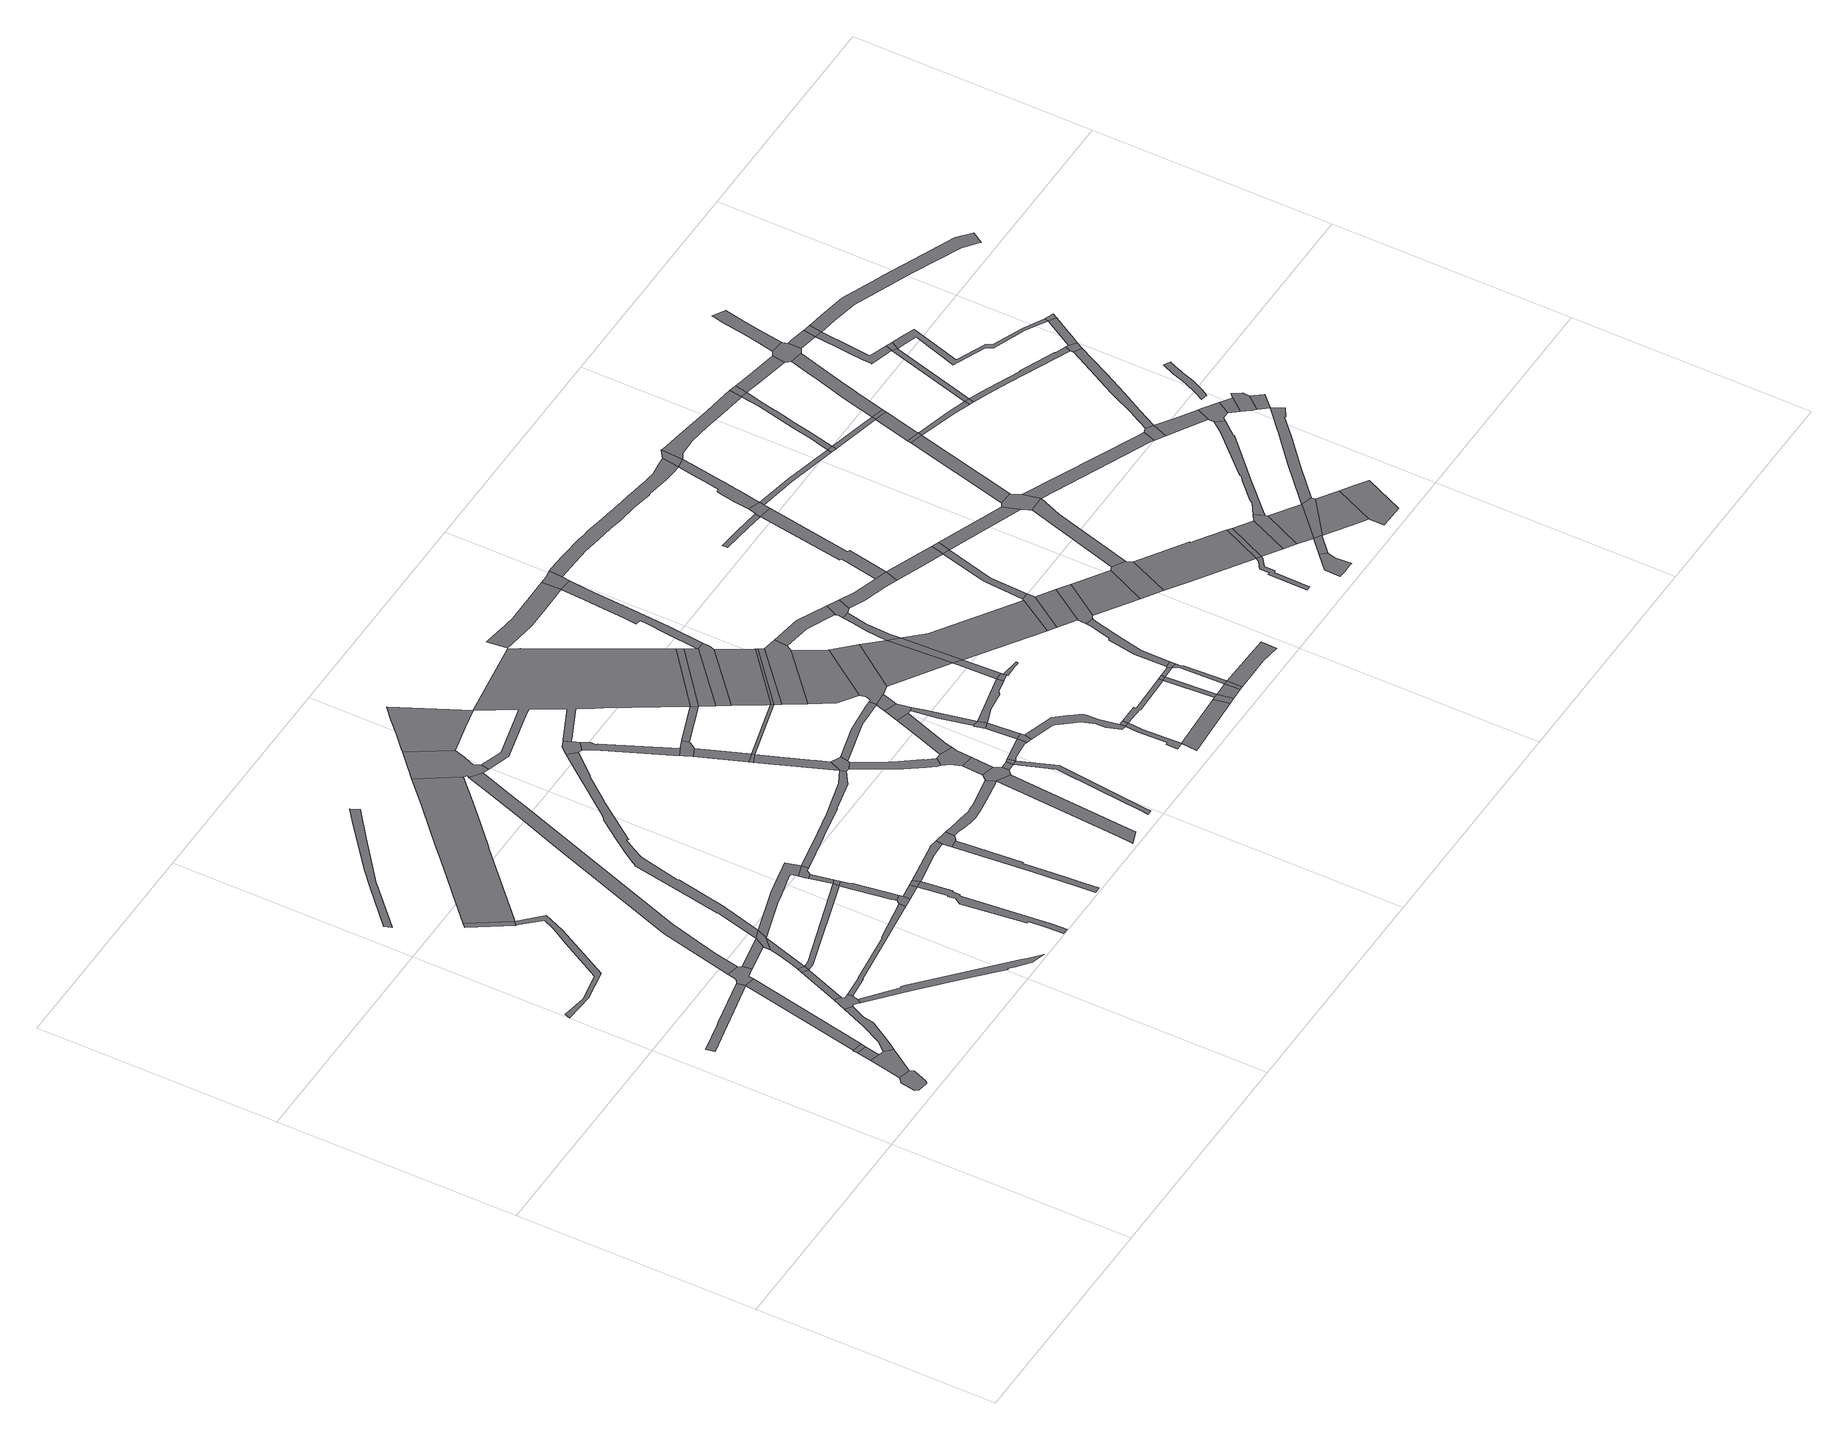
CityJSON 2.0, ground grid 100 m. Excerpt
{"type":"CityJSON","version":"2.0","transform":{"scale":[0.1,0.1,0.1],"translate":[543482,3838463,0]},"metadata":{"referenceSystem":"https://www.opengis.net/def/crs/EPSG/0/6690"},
"CityObjects":{
"road1":{"type":"Road","geometry":[{"type":"MultiSurface","lod":"1","boundaries":[[[0,1,2,3,4,5,6,7,8]]]}]},
"road2":{"type":"Road","geometry":[{"type":"MultiSurface","lod":"1","boundaries":[[[9,10,11,0,8,12,13,14,15,16]]]}]},
"road3":{"type":"Road","attributes":{"RoadStructureAttribute.sectionType":"1"},"geometry":[{"type":"MultiSurface","lod":"1","boundaries":[[[17,18,9,16,19]]]}]},
"road4":{"type":"Road","geometry":[{"type":"MultiSurface","lod":"1","boundaries":[[[20,21,17,19,22]]]}]},
"road5":{"type":"Road","attributes":{"RoadStructureAttribute.sectionType":"1"},"geometry":[{"type":"MultiSurface","lod":"1","boundaries":[[[23,24,25,26,27,28]]]}]},
"road6":{"type":"Road","attributes":{"RoadStructureAttribute.sectionType":"1"},"geometry":[{"type":"MultiSurface","lod":"1","boundaries":[[[29,30,31,32,14,13,33,34,35,36,37,38,39]]]}]},
"road7":{"type":"Road","attributes":{"RoadStructureAttribute.sectionType":"1"},"geometry":[{"type":"MultiSurface","lod":"1","boundaries":[[[28,40,20,22,41]]]}]},
"road8":{"type":"Road","attributes":{"RoadStructureAttribute.sectionType":"1"},"geometry":[{"type":"MultiSurface","lod":"1","boundaries":[[[42,43,44,45,46,47,48,49,50,51,52,53,54,55]]]}]},
"road9":{"type":"Road","geometry":[{"type":"MultiSurface","lod":"1","boundaries":[[[56,57,29,39,58,59,60,61,62,63,64,65,66]]]}]},
"road10":{"type":"Road","geometry":[{"type":"MultiSurface","lod":"1","boundaries":[[[67,68,69,70,23,28,41,71,72,73,74,75,76]]]}]},
"road11":{"type":"Road","attributes":{"RoadStructureAttribute.sectionType":"1"},"geometry":[{"type":"MultiSurface","lod":"1","boundaries":[[[77,56,66,78,79]]]}]},
"road12":{"type":"Road","geometry":[{"type":"MultiSurface","lod":"1","boundaries":[[[80,81,47,46]]]}]},
"road13":{"type":"Road","geometry":[{"type":"MultiSurface","lod":"1","boundaries":[[[82,77,79,83]]]}]},
"road14":{"type":"Road","attributes":{"RoadStructureAttribute.sectionType":"1"},"geometry":[{"type":"MultiSurface","lod":"1","boundaries":[[[84,74,73,85]]]}]},
"road15":{"type":"Road","attributes":{"RoadStructureAttribute.sectionType":"1"},"geometry":[{"type":"MultiSurface","lod":"1","boundaries":[[[86,87,88,89,90,82,83]]]}]},
"road16":{"type":"Road","attributes":{"RoadStructureAttribute.sectionType":"1"},"geometry":[{"type":"MultiSurface","lod":"1","boundaries":[[[91,92,93,94,95,96,60,59,97,98,99,100,101,102,103,104]]]}]},
"road17":{"type":"Road","geometry":[{"type":"MultiSurface","lod":"1","boundaries":[[[105,84,85,106,107,88,87]]]}]},
"road18":{"type":"Road","attributes":{"RoadStructureAttribute.sectionType":"1"},"geometry":[{"type":"MultiSurface","lod":"1","boundaries":[[[108,109,110,111,112,64,63,113,114,115]]]}]},
"road19":{"type":"Road","attributes":{"RoadStructureAttribute.sectionType":"1"},"geometry":[{"type":"MultiSurface","lod":"1","boundaries":[[[116,117,118,119,120,121,122,123,124,125]]]}]},
"road20":{"type":"Road","attributes":{"RoadStructureAttribute.sectionType":"1"},"geometry":[{"type":"MultiSurface","lod":"1","boundaries":[[[126,127,83,79,128,129]]]}]},
"road21":{"type":"Road","attributes":{"RoadStructureAttribute.sectionType":"1"},"geometry":[{"type":"MultiSurface","lod":"1","boundaries":[[[130,131,132,133,134,135,67,76,136,137,138,139,140,141,142,143]]]}]},
"road22":{"type":"Road","attributes":{"RoadStructureAttribute.sectionType":"1"},"geometry":[{"type":"MultiSurface","lod":"1","boundaries":[[[144,145,146,147,148,149,150,151,80,46,152,153,154,155,156,157]]]}]},
"road23":{"type":"Road","attributes":{"RoadStructureAttribute.sectionType":"1"},"geometry":[{"type":"MultiSurface","lod":"1","boundaries":[[[158,159,160,161,162,105,87,163,164,165,166,167,168,169]]]}]},
"road24":{"type":"Road","geometry":[{"type":"MultiSurface","lod":"1","boundaries":[[[170,171,108,115,172,173]]]}]},
"road25":{"type":"Road","attributes":{"RoadStructureAttribute.sectionType":"1"},"geometry":[{"type":"MultiSurface","lod":"1","boundaries":[[[174,175,176,129,177,178,171,170]]]}]},
"road26":{"type":"Road","attributes":{"RoadStructureAttribute.sectionType":"1"},"geometry":[{"type":"MultiSurface","lod":"1","boundaries":[[[179,180,181,182,183,184,185,186,187,188,189,190,191,192,193,194,195,196,197]]]}]},
"road27":{"type":"Road","geometry":[{"type":"MultiSurface","lod":"1","boundaries":[[[198,126,129,176]]]}]},
"road28":{"type":"Road","attributes":{"RoadStructureAttribute.sectionType":"1"},"geometry":[{"type":"MultiSurface","lod":"1","boundaries":[[[199,200,126,198]]]}]},
"road29":{"type":"Road","attributes":{"RoadStructureAttribute.sectionType":"1"},"geometry":[{"type":"MultiSurface","lod":"1","boundaries":[[[201,173,172,188]]]}]},
"road30":{"type":"Road","geometry":[{"type":"MultiSurface","lod":"1","boundaries":[[[169,168,202,200,199,203,204]]]}]},
"road31":{"type":"Road","attributes":{"RoadStructureAttribute.sectionType":"1"},"geometry":[{"type":"MultiSurface","lod":"1","boundaries":[[[205,206,207,208,209,210,211,212,213,214,215,216,217,218,219,220,221,222,84,105,223,224,225,226,227,228,229,230,231,232,233,234,235,236,237,238,239,240,241,242,243]]]}]},
"road32":{"type":"Road","geometry":[{"type":"MultiSurface","lod":"1","boundaries":[[[244,201,188,187]]]}]},
"road33":{"type":"Road","attributes":{"RoadStructureAttribute.sectionType":"1"},"geometry":[{"type":"MultiSurface","lod":"1","boundaries":[[[245,246,244,187,247,248,249,250]]]}]},
"road34":{"type":"Road","attributes":{"RoadStructureAttribute.sectionType":"1"},"geometry":[{"type":"MultiSurface","lod":"1","boundaries":[[[251,252,253,254,255,256,257,258,259,260]]]}]},
"road35":{"type":"Road","geometry":[{"type":"MultiSurface","lod":"1","boundaries":[[[261,262,263,264,144,157,265,266,130,143,267,268,269,270,271,272,273,274]]]}]},
"road36":{"type":"Road","geometry":[{"type":"MultiSurface","lod":"1","boundaries":[[[250,249,256,255,275,276,277,278]]]}]},
"road37":{"type":"Road","attributes":{"RoadStructureAttribute.sectionType":"1"},"geometry":[{"type":"MultiSurface","lod":"1","boundaries":[[[279,280,281,282,283,169,204,284,285,286,287,288,289]]]}]},
"road38":{"type":"Road","geometry":[{"type":"MultiSurface","lod":"1","boundaries":[[[290,291,292,293,261,274,294,295]]]}]},
"road39":{"type":"Road","geometry":[{"type":"MultiSurface","lod":"1","boundaries":[[[296,297,205,243,298,299,300,301,302]]]}]},
"road40":{"type":"Road","attributes":{"RoadStructureAttribute.sectionType":"1"},"geometry":[{"type":"MultiSurface","lod":"1","boundaries":[[[303,304,305,306,307,308,309,310,311,278,277,312,313,314,315,316,317,318,319,320,321,322,323,324,325]]]}]},
"road41":{"type":"Road","attributes":{"RoadStructureAttribute.sectionType":"1"},"geometry":[{"type":"MultiSurface","lod":"1","boundaries":[[[326,327,328,329,330,299,298,331,332,333,334,335,336,337]]]}]},
"road42":{"type":"Road","geometry":[{"type":"MultiSurface","lod":"1","boundaries":[[[338,337,336,339,340,341,342,343,344]]]}]},
"road43":{"type":"Road","attributes":{"RoadStructureAttribute.sectionType":"1"},"geometry":[{"type":"MultiSurface","lod":"1","boundaries":[[[341,340,345,346]]]}]},
"road44":{"type":"Road","geometry":[{"type":"MultiSurface","lod":"1","boundaries":[[[346,345,347,348]]]}]},
"road45":{"type":"Road","attributes":{"RoadStructureAttribute.sectionType":"1"},"geometry":[{"type":"MultiSurface","lod":"1","boundaries":[[[325,349,350,351,352,353,354]]]}]},
"road46":{"type":"Road","attributes":{"RoadStructureAttribute.sectionType":"1"},"geometry":[{"type":"MultiSurface","lod":"1","boundaries":[[[355,356,357,348,347,358,279,359]]]}]},
"road47":{"type":"Road","geometry":[{"type":"MultiSurface","lod":"1","boundaries":[[[360,359,279,289,361,362,363,364]]]}]},
"road48":{"type":"Road","attributes":{"RoadStructureAttribute.sectionType":"1"},"geometry":[{"type":"MultiSurface","lod":"1","boundaries":[[[365,366,367,368,362,361,369,370,371,372,373,374,375,376,377]]]}]},
"road49":{"type":"Road","geometry":[{"type":"MultiSurface","lod":"1","boundaries":[[[378,303,325,354,379,380,381,382]]]}]},
"road50":{"type":"Road","geometry":[{"type":"MultiSurface","lod":"1","boundaries":[[[383,384,385,386,387,388,389,390,391,392,393,394,295,395,396,397,398,399,400,401,269,268,402,403,404,405,406,407,408,409,410,411,412,413,296,302,414,415,416,417,418,419,420,421,422,423]]]}]},
"road51":{"type":"Road","attributes":{"RoadStructureAttribute.sectionType":"1"},"geometry":[{"type":"MultiSurface","lod":"1","boundaries":[[[422,338,344,424]]]}]},
"road52":{"type":"Road","attributes":{"RoadStructureAttribute.sectionType":"1"},"geometry":[{"type":"MultiSurface","lod":"1","boundaries":[[[425,426,427,428,429,430,431,432,433,434]]]}]},
"road53":{"type":"Road","attributes":{"RoadStructureAttribute.sectionType":"1"},"geometry":[{"type":"MultiSurface","lod":"1","boundaries":[[[435,378,382,436]]]}]},
"road54":{"type":"Road","attributes":{"RoadStructureAttribute.sectionType":"1"},"geometry":[{"type":"MultiSurface","lod":"1","boundaries":[[[437,346,348,438]]]}]},
"road55":{"type":"Road","geometry":[{"type":"MultiSurface","lod":"1","boundaries":[[[439,377,376,440,435,436,441,442]]]}]},
"road56":{"type":"Road","attributes":{"RoadStructureAttribute.sectionType":"1"},"geometry":[{"type":"MultiSurface","lod":"1","boundaries":[[[443,381,380,444]]]}]},
"road57":{"type":"Road","geometry":[{"type":"MultiSurface","lod":"1","boundaries":[[[445,443,444,429,428]]]}]},
"road58":{"type":"Road","attributes":{"RoadStructureAttribute.sectionType":"1"},"geometry":[{"type":"MultiSurface","lod":"1","boundaries":[[[446,447,364,363,448,449,450]]]}]},
"road59":{"type":"Road","attributes":{"RoadStructureAttribute.sectionType":"1"},"geometry":[{"type":"MultiSurface","lod":"1","boundaries":[[[451,445,428,452,453,454]]]}]},
"road60":{"type":"Road","attributes":{"RoadStructureAttribute.sectionType":"1"},"geometry":[{"type":"MultiSurface","lod":"1","boundaries":[[[455,456,439,442,457,458]]]}]},
"road61":{"type":"Road","geometry":[{"type":"MultiSurface","lod":"1","boundaries":[[[459,451,454,460,461]]]}]},
"road62":{"type":"Road","attributes":{"RoadStructureAttribute.sectionType":"1"},"geometry":[{"type":"MultiSurface","lod":"1","boundaries":[[[462,463,451,459]]]}]},
"road63":{"type":"Road","geometry":[{"type":"MultiSurface","lod":"1","boundaries":[[[464,465,463,462,466]]]}]},
"road64":{"type":"Road","geometry":[{"type":"MultiSurface","lod":"1","boundaries":[[[467,455,458,468,469,470]]]}]},
"road65":{"type":"Road","attributes":{"RoadStructureAttribute.sectionType":"1"},"geometry":[{"type":"MultiSurface","lod":"1","boundaries":[[[423,422,424,471,472]]]}]},
"road66":{"type":"Road","geometry":[{"type":"MultiSurface","lod":"1","boundaries":[[[473,474,472,471,475,476]]]}]},
"road67":{"type":"Road","attributes":{"RoadStructureAttribute.sectionType":"1"},"geometry":[{"type":"MultiSurface","lod":"1","boundaries":[[[477,469,468,478,479,480,464,466]]]}]},
"road68":{"type":"Road","geometry":[{"type":"MultiSurface","lod":"1","boundaries":[[[476,475,481,482,483,484,485]]]}]},
"road69":{"type":"Road","geometry":[{"type":"MultiSurface","lod":"1","boundaries":[[[486,487,449,488,467,470]]]}]},
"road70":{"type":"Road","attributes":{"RoadStructureAttribute.sectionType":"1"},"geometry":[{"type":"MultiSurface","lod":"1","boundaries":[[[489,490,491,492,493,494,495,496,461,460,497,498,499,500,501,502,503,504,505,506,507]]]}]},
"road71":{"type":"Road","attributes":{"function":"3","RoadStructureAttribute.sectionType":"1"},"geometry":[{"type":"MultiSurface","lod":"1","boundaries":[[[482,481,508,437,509]]]}]},
"road72":{"type":"Road","attributes":{"RoadStructureAttribute.sectionType":"1"},"geometry":[{"type":"MultiSurface","lod":"1","boundaries":[[[509,437,438,510]]]}]},
"road73":{"type":"Road","geometry":[{"type":"MultiSurface","lod":"1","boundaries":[[[510,438,511,512,513]]]}]},
"road74":{"type":"Road","attributes":{"RoadStructureAttribute.sectionType":"1"},"geometry":[{"type":"MultiSurface","lod":"1","boundaries":[[[506,514,515,516,517,518,519,520]]]}]},
"road75":{"type":"Road","attributes":{"RoadStructureAttribute.sectionType":"1"},"geometry":[{"type":"MultiSurface","lod":"1","boundaries":[[[513,512,521,522,523,524]]]}]},
"road76":{"type":"Road","attributes":{"function":"3","RoadStructureAttribute.sectionType":"1"},"geometry":[{"type":"MultiSurface","lod":"1","boundaries":[[[522,521,525,526,527]]]}]},
"road77":{"type":"Road","geometry":[{"type":"MultiSurface","lod":"1","boundaries":[[[507,506,520,528]]]}]},
"road78":{"type":"Road","attributes":{"RoadStructureAttribute.sectionType":"1"},"geometry":[{"type":"MultiSurface","lod":"1","boundaries":[[[529,466,462,530,531,532,533]]]}]},
"road79":{"type":"Road","geometry":[{"type":"MultiSurface","lod":"1","boundaries":[[[534,535,527,526,536,537,538,450,449,487,539,540]]]}]},
"road80":{"type":"Road","attributes":{"RoadStructureAttribute.sectionType":"1"},"geometry":[{"type":"MultiSurface","lod":"1","boundaries":[[[541,542,518,543,544,545]]]}]},
"road81":{"type":"Road","attributes":{"RoadStructureAttribute.sectionType":"1"},"geometry":[{"type":"MultiSurface","lod":"1","boundaries":[[[546,547,548,549,550,551,552,553,554,555,556,557]]]}]},
"road82":{"type":"Road","geometry":[{"type":"MultiSurface","lod":"1","boundaries":[[[540,539,558,559]]]}]},
"road83":{"type":"Road","attributes":{"RoadStructureAttribute.sectionType":"1"},"geometry":[{"type":"MultiSurface","lod":"1","boundaries":[[[560,561,528,520,562,563,564,565]]]}]},
"road84":{"type":"Road","geometry":[{"type":"MultiSurface","lod":"1","boundaries":[[[566,529,533,567,568]]]}]},
"road85":{"type":"Road","attributes":{"RoadStructureAttribute.sectionType":"1"},"geometry":[{"type":"MultiSurface","lod":"1","boundaries":[[[556,569,570,571,572,573,574,575,576,577,476,485,578,579,580,581,582]]]}]},
"road86":{"type":"Road","attributes":{"RoadStructureAttribute.sectionType":"1"},"geometry":[{"type":"MultiSurface","lod":"1","boundaries":[[[558,583,529,566,584]]]}]},
"road87":{"type":"Road","geometry":[{"type":"MultiSurface","lod":"1","boundaries":[[[585,586,587,588,589,590,568,567]]]}]},
"road88":{"type":"Road","geometry":[{"type":"MultiSurface","lod":"1","boundaries":[[[591,592,541,545,593,594]]]}]},
"road89":{"type":"Road","geometry":[{"type":"MultiSurface","lod":"1","boundaries":[[[559,558,584,595]]]}]},
"road90":{"type":"Road","attributes":{"RoadStructureAttribute.sectionType":"1"},"geometry":[{"type":"MultiSurface","lod":"1","boundaries":[[[596,564,592,591]]]}]},
"road91":{"type":"Road","attributes":{"RoadStructureAttribute.sectionType":"1"},"geometry":[{"type":"MultiSurface","lod":"1","boundaries":[[[597,524,523,598,599,600,601]]]}]},
"road92":{"type":"Road","attributes":{"RoadStructureAttribute.sectionType":"1"},"geometry":[{"type":"MultiSurface","lod":"1","boundaries":[[[602,603,591,594,604]]]}]},
"road93":{"type":"Road","geometry":[{"type":"MultiSurface","lod":"1","boundaries":[[[605,565,564,596]]]}]},
"road94":{"type":"Road","geometry":[{"type":"MultiSurface","lod":"1","boundaries":[[[606,607,557,556,582,608]]]}]},
"road95":{"type":"Road","attributes":{"RoadStructureAttribute.sectionType":"1"},"geometry":[{"type":"MultiSurface","lod":"1","boundaries":[[[609,610,611,559,595,612,613,614,615,616,617]]]}]},
"road96":{"type":"Road","geometry":[{"type":"MultiSurface","lod":"1","boundaries":[[[618,602,604,619]]]}]},
"road97":{"type":"Road","attributes":{"RoadStructureAttribute.sectionType":"1"},"geometry":[{"type":"MultiSurface","lod":"1","boundaries":[[[620,605,596,621]]]}]},
"road98":{"type":"Road","attributes":{"RoadStructureAttribute.sectionType":"1"},"geometry":[{"type":"MultiSurface","lod":"1","boundaries":[[[621,622,602,618,623,624,625]]]}]},
"road99":{"type":"Road","geometry":[{"type":"MultiSurface","lod":"1","boundaries":[[[626,620,621,625,627]]]}]},
"road100":{"type":"Road","geometry":[{"type":"MultiSurface","lod":"1","boundaries":[[[601,600,628,629,609,617,630,631]]]}]},
"road101":{"type":"Road","attributes":{"function":"3","RoadStructureAttribute.sectionType":"1"},"geometry":[{"type":"MultiSurface","lod":"1","boundaries":[[[632,595,584,633,634,635]]]}]},
"road102":{"type":"Road","attributes":{"RoadStructureAttribute.sectionType":"1"},"geometry":[{"type":"MultiSurface","lod":"1","boundaries":[[[618,619,636,637,638]]]}]},
"road103":{"type":"Road","attributes":{"RoadStructureAttribute.sectionType":"1"},"geometry":[{"type":"MultiSurface","lod":"1","boundaries":[[[639,640,641,642,643,626,627,644,645,646,647]]]}]},
"road104":{"type":"Road","geometry":[{"type":"MultiSurface","lod":"1","boundaries":[[[648,631,630,649,650,651,652,653]]]}]},
"road105":{"type":"Road","geometry":[{"type":"MultiSurface","lod":"1","boundaries":[[[654,635,634,655,656,657,658]]]}]},
"road106":{"type":"Road","attributes":{"RoadStructureAttribute.sectionType":"1"},"geometry":[{"type":"MultiSurface","lod":"1","boundaries":[[[659,656,655,660,661]]]}]},
"road107":{"type":"Road","geometry":[{"type":"MultiSurface","lod":"1","boundaries":[[[661,660,639,647,662,663,664,665]]]}]},
"road108":{"type":"Road","attributes":{"RoadStructureAttribute.sectionType":"1"},"geometry":[{"type":"MultiSurface","lod":"1","boundaries":[[[666,667,668,669,670,671,672,673,674,675,676,677,678,679,680,681,682,683,684,685,606,608,686,687,688,689,690,691,692,693,694,695,696,697,698,699]]]}]},
"road109":{"type":"Road","attributes":{"function":"3","RoadStructureAttribute.sectionType":"1"},"geometry":[{"type":"MultiSurface","lod":"1","boundaries":[[[665,664,700,701]]]}]},
"road110":{"type":"Road","attributes":{"RoadStructureAttribute.sectionType":"1"},"geometry":[{"type":"MultiSurface","lod":"1","boundaries":[[[652,651,702,703,704]]]}]},
"road111":{"type":"Road","attributes":{"RoadStructureAttribute.sectionType":"1"},"geometry":[{"type":"MultiSurface","lod":"1","boundaries":[[[703,705,706,707,654,658,708,709]]]}]},
"road112":{"type":"Road","attributes":{"RoadStructureAttribute.sectionType":"1"},"geometry":[{"type":"MultiSurface","lod":"1","boundaries":[[[710,711,712,713,653,652,714,715,716]]]}]},
"road113":{"type":"Road","geometry":[{"type":"MultiSurface","lod":"1","boundaries":[[[717,718,719,720,721,722,710,723]]]}]},
"road114":{"type":"Road","geometry":[{"type":"MultiSurface","lod":"1","boundaries":[[[724,701,700,725,726,727]]]}]},
"road115":{"type":"Road","geometry":[{"type":"MultiSurface","lod":"1","boundaries":[[[704,703,709,728]]]}]},
"road116":{"type":"Road","geometry":[{"type":"MultiSurface","lod":"1","boundaries":[[[729,730,723,710,716,731,732,733]]]}]},
"road117":{"type":"Road","attributes":{"RoadStructureAttribute.sectionType":"1"},"geometry":[{"type":"MultiSurface","lod":"1","boundaries":[[[728,709,734,735,736]]]}]},
"road118":{"type":"Road","attributes":{"RoadStructureAttribute.sectionType":"1"},"geometry":[{"type":"MultiSurface","lod":"1","boundaries":[[[737,738,739,740,741,742,743,744,745,698,746,747,748,749,750,751,729,733]]]}]},
"road119":{"type":"Road","attributes":{"function":"3","RoadStructureAttribute.sectionType":"1"},"geometry":[{"type":"MultiSurface","lod":"1","boundaries":[[[752,753,754,726,725,755,756,757]]]}]},
"road120":{"type":"Road","attributes":{"RoadStructureAttribute.sectionType":"1"},"geometry":[{"type":"MultiSurface","lod":"1","boundaries":[[[756,758,759,760,761,762,763,764,765,766,767,768]]]}]},
"road121":{"type":"Road","attributes":{"RoadStructureAttribute.sectionType":"1"},"geometry":[{"type":"MultiSurface","lod":"1","boundaries":[[[769,770,771,724,727]]]}]},
"road122":{"type":"Road","geometry":[{"type":"MultiSurface","lod":"1","boundaries":[[[772,773,774,775,776,777,778,779]]]}]},
"road123":{"type":"Road","geometry":[{"type":"MultiSurface","lod":"1","boundaries":[[[780,699,698,745]]]}]},
"road124":{"type":"Road","attributes":{"RoadStructureAttribute.sectionType":"1"},"geometry":[{"type":"MultiSurface","lod":"1","boundaries":[[[781,733,732,782,783,784]]]}]},
"road125":{"type":"Road","geometry":[{"type":"MultiSurface","lod":"1","boundaries":[[[757,756,768,785]]]}]},
"road126":{"type":"Road","geometry":[{"type":"MultiSurface","lod":"1","boundaries":[[[786,736,735,787,788,771,770,789,790,791,792]]]}]},
"road127":{"type":"Road","attributes":{"RoadStructureAttribute.sectionType":"1"},"geometry":[{"type":"MultiSurface","lod":"1","boundaries":[[[785,768,793,794]]]}]},
"road128":{"type":"Road","attributes":{"RoadStructureAttribute.sectionType":"1"},"geometry":[{"type":"MultiSurface","lod":"1","boundaries":[[[795,772,779,796,797,798]]]}]},
"road129":{"type":"Road","geometry":[{"type":"MultiSurface","lod":"1","boundaries":[[[799,800,794,793,801,802,803]]]}]},
"road130":{"type":"Road","attributes":{"function":"3","RoadStructureAttribute.sectionType":"1"},"geometry":[{"type":"MultiSurface","lod":"1","boundaries":[[[802,801,795,804]]]}]},
"road131":{"type":"Road","geometry":[{"type":"MultiSurface","lod":"1","boundaries":[[[784,783,805,806]]]}]},
"road132":{"type":"Road","attributes":{"RoadStructureAttribute.sectionType":"1"},"geometry":[{"type":"MultiSurface","lod":"1","boundaries":[[[807,786,792,808]]]}]},
"road133":{"type":"Road","attributes":{"RoadStructureAttribute.sectionType":"1"},"geometry":[{"type":"MultiSurface","lod":"1","boundaries":[[[809,810,811,812,813,814,780,745,815,816,817,818,819,820,821]]]}]},
"road134":{"type":"Road","geometry":[{"type":"MultiSurface","lod":"1","boundaries":[[[804,795,798,822,823,824]]]}]},
"road135":{"type":"Road","attributes":{"function":"3","RoadStructureAttribute.sectionType":"1"},"geometry":[{"type":"MultiSurface","lod":"1","boundaries":[[[825,823,822,826,827,828,829]]]}]},
"road136":{"type":"Road","attributes":{"RoadStructureAttribute.sectionType":"1"},"geometry":[{"type":"MultiSurface","lod":"1","boundaries":[[[806,805,830,831]]]}]},
"road137":{"type":"Road","attributes":{"RoadStructureAttribute.sectionType":"1"},"geometry":[{"type":"MultiSurface","lod":"1","boundaries":[[[820,832,833,834,835,836,784,806,837,838,839,840,841,842,843,844,845]]]}]},
"road138":{"type":"Road","attributes":{"RoadStructureAttribute.sectionType":"1"},"geometry":[{"type":"MultiSurface","lod":"1","boundaries":[[[846,789,770,847,848,849]]]}]},
"road139":{"type":"Road","geometry":[{"type":"MultiSurface","lod":"1","boundaries":[[[850,807,808,851]]]}]},
"road140":{"type":"Road","attributes":{"RoadStructureAttribute.sectionType":"1"},"geometry":[{"type":"MultiSurface","lod":"1","boundaries":[[[830,852,850,851,853,854]]]}]},
"road141":{"type":"Road","geometry":[{"type":"MultiSurface","lod":"1","boundaries":[[[855,829,828,856,857,858,859]]]}]},
"road142":{"type":"Road","geometry":[{"type":"MultiSurface","lod":"1","boundaries":[[[831,830,854,860]]]}]},
"road143":{"type":"Road","geometry":[{"type":"MultiSurface","lod":"1","boundaries":[[[861,821,820,845,862]]]}]},
"road144":{"type":"Road","attributes":{"RoadStructureAttribute.sectionType":"1"},"geometry":[{"type":"MultiSurface","lod":"1","boundaries":[[[863,864,865,866,867,868,869,870,871,872,799,803,873,874,875,876,877,878,879]]]}]},
"road145":{"type":"Road","attributes":{"RoadStructureAttribute.sectionType":"1"},"geometry":[{"type":"MultiSurface","lod":"1","boundaries":[[[880,851,808,881,882,883]]]}]},
"road146":{"type":"Road","attributes":{"RoadStructureAttribute.sectionType":"1"},"geometry":[{"type":"MultiSurface","lod":"1","boundaries":[[[884,862,845,885,886,887]]]}]},
"road147":{"type":"Road","attributes":{"RoadStructureAttribute.sectionType":"1"},"geometry":[{"type":"MultiSurface","lod":"1","boundaries":[[[888,889,890,891,892,893,831,860,894,895,896,897,898,899,900]]]}]},
"road148":{"type":"Road","attributes":{"RoadStructureAttribute.sectionType":"1"},"geometry":[{"type":"MultiSurface","lod":"1","boundaries":[[[901,902,903,904,905,906,907,908,804,824,909,910,911,912,913,914]]]}]},
"road149":{"type":"Road","geometry":[{"type":"MultiSurface","lod":"1","boundaries":[[[915,916,849,848,917,918]]]}]},
"road150":{"type":"Road","geometry":[{"type":"MultiSurface","lod":"1","boundaries":[[[883,882,919,920]]]}]},
"road151":{"type":"Road","attributes":{"RoadStructureAttribute.sectionType":"1"},"geometry":[{"type":"MultiSurface","lod":"1","boundaries":[[[921,918,917,922,923,924]]]}]},
"road152":{"type":"Road","geometry":[{"type":"MultiSurface","lod":"1","boundaries":[[[925,887,886,888,900,926,927,928]]]}]},
"road153":{"type":"Road","attributes":{"RoadStructureAttribute.sectionType":"1"},"geometry":[{"type":"MultiSurface","lod":"1","boundaries":[[[929,883,920,930]]]}]},
"road154":{"type":"Road","geometry":[{"type":"MultiSurface","lod":"1","boundaries":[[[931,932,924,923,933,863,879,934,935,936,937]]]}]},
"road155":{"type":"Road","attributes":{"RoadStructureAttribute.sectionType":"1"},"geometry":[{"type":"MultiSurface","lod":"1","boundaries":[[[938,939,940,941,942,943,920,919,944,945,946,947]]]}]},
"road156":{"type":"Road","attributes":{"RoadStructureAttribute.sectionType":"1"},"geometry":[{"type":"MultiSurface","lod":"1","boundaries":[[[948,927,926,949,950,951]]]}]},
"road157":{"type":"Road","attributes":{"RoadStructureAttribute.sectionType":"1"},"geometry":[{"type":"MultiSurface","lod":"1","boundaries":[[[952,953,954,955,915,918,956,957,958,959,960,961]]]}]},
"road158":{"type":"Road","attributes":{"RoadStructureAttribute.sectionType":"1"},"geometry":[{"type":"MultiSurface","lod":"1","boundaries":[[[962,963,964,965,966,967,925,928,968,969,970]]]}]},
"road159":{"type":"Road","attributes":{"RoadStructureAttribute.sectionType":"1"},"geometry":[{"type":"MultiSurface","lod":"1","boundaries":[[[971,937,936,972,973]]]}]},
"road160":{"type":"Road","attributes":{"RoadStructureAttribute.sectionType":"1"},"geometry":[{"type":"MultiSurface","lod":"1","boundaries":[[[950,974,975,976,977,978,979,929,980,981,982,983]]]}]},
"road161":{"type":"Road","geometry":[{"type":"MultiSurface","lod":"1","boundaries":[[[984,973,972,985,986,987,988]]]}]},
"road162":{"type":"Road","geometry":[{"type":"MultiSurface","lod":"1","boundaries":[[[980,929,930,989]]]}]},
"road163":{"type":"Road","attributes":{"RoadStructureAttribute.sectionType":"1"},"geometry":[{"type":"MultiSurface","lod":"1","boundaries":[[[987,986,901,990]]]}]},
"road164":{"type":"Road","geometry":[{"type":"MultiSurface","lod":"1","boundaries":[[[991,951,950,983,992]]]}]},
"road165":{"type":"Road","attributes":{"RoadStructureAttribute.sectionType":"1"},"geometry":[{"type":"MultiSurface","lod":"1","boundaries":[[[993,994,995,996,997,998,999,1000,1001,1002,1003,1004,1005,1006,1007,1008,1009,1010,1011,1012,1013,1014,1015,1016]]]}]},
"road166":{"type":"Road","attributes":{"RoadStructureAttribute.sectionType":"1"},"geometry":[{"type":"MultiSurface","lod":"1","boundaries":[[[1017,1018,1019,1020,1021,1022,989,930,1023,1024,1025,1026,1027,1028,1029,1030,1031]]]}]},
"road167":{"type":"Road","geometry":[{"type":"MultiSurface","lod":"1","boundaries":[[[947,946,1032,1033,952,961,1034,1035]]]}]},
"road168":{"type":"Road","attributes":{"RoadStructureAttribute.sectionType":"1"},"geometry":[{"type":"MultiSurface","lod":"1","boundaries":[[[1030,1035,1034,1036,1037,1038,1039]]]}]},
"road169":{"type":"Road","geometry":[{"type":"MultiSurface","lod":"1","boundaries":[[[1031,1030,1039,1040]]]}]},
"road170":{"type":"Road","attributes":{"RoadStructureAttribute.sectionType":"1"},"geometry":[{"type":"MultiSurface","lod":"1","boundaries":[[[1041,1042,1043,1044,1045,1046,1047,992,983,1048,1049,1050,1051,1052,1053,1054,1055]]]}]}
},
"vertices":[
[319,148,0],[300,131,0],[289,69,0],[293,64,0],[299,56,0],[342,48,0],[353,58,0],[377,121,0],[369,136,0],
[347,285,0],[335,225,0],[332,210,0],[415,204,0],[440,241,0],[412,269,0],[408,270,0],[388,272,0],
[359,345,0],[357,334,0],[401,337,0],
[363,365,0],[359,364,0],[405,357,0],
[459,908,0],[249,865,0],[233,861,0],[103,834,0],[110,799,0],[467,874,0],
[535,499,0],[491,396,0],[452,316,0],[447,311,0],[455,262,0],[473,291,0],[522,369,0],[524,373,0],[525,380,0],[534,421,0],[562,482,0],
[466,871,0],[510,866,0],
[125,1338,0],[262,1362,0],[392,1598,0],[431,1686,0],[346,1769,0],[331,1755,0],[332,1756,0],[404,1678,0],[384,1630,0],[337,1552,0],[237,1374,0],[114,1353,0],[11,1368,0],[3,1345,0],
[558,557,0],[546,526,0],[573,485,0],[592,467,0],[602,484,0],[605,495,0],[606,498,0],[610,509,0],[609,529,0],[587,527,0],[583,542,0],
[486,958,0],[477,920,0],[467,912,0],[462,908,0],[514,889,0],[545,895,0],[555,897,0],[548,934,0],[547,935,0],[536,947,0],
[626,730,0],[649,710,0],[651,716,0],
[244,1927,0],[229,1912,0],
[635,753,0],[659,738,0],
[700,962,0],[674,919,0],
[660,741,0],[722,933,0],[673,887,0],[666,850,0],[645,780,0],
[1131,22,0],[1094,56,0],[1078,72,0],[752,372,0],[740,381,0],[732,380,0],[737,340,0],[899,191,0],[1010,87,0],[1013,90,0],[1035,71,0],[1077,36,0],[1086,29,0],[1142,12,0],
[740,977,0],[674,918,0],[673,903,0],
[1115,601,0],[931,570,0],[931,566,0],[702,539,0],[702,537,0],[705,519,0],[706,521,0],[1116,574,0],
[565,2582,0],[518,2545,0],[317,2382,0],[250,2320,0],[89,2170,0],[99,2140,0],[268,2302,0],[270,2304,0],[458,2453,0],[582,2549,0],
[1089,863,0],[690,739,0],[681,716,0],[1089,837,0],
[924,2289,0],[888,2186,0],[852,2086,0],[835,2037,0],[754,1818,0],[559,1268,0],[558,1054,0],[617,1266,0],[809,1804,0],[814,1818,0],[893,2038,0],[930,2144,0],[969,2252,0],[970,2255,0],
[814,2464,0],[758,2410,0],[704,2359,0],[624,2284,0],[555,2219,0],[492,2159,0],[386,2059,0],[356,2032,0],[354,1776,0],[628,2035,0],[643,2049,0],[728,2129,0],[817,2213,0],[915,2307,0],
[1112,1014,0],[1098,1069,0],[1048,1058,0],[1045,1058,0],[941,1036,0],[770,948,0],[902,987,0],[941,996,0],[1045,1021,0],[1057,1016,0],[1062,993,0],[1114,1009,0],
[1154,623,0],[1128,617,0],[1158,579,0],[1156,607,0],
[1126,801,0],[1120,808,0],[1113,844,0],[1121,637,0],[1125,638,0],
[1297,62,0],[1296,74,0],[1260,423,0],[1260,430,0],[1261,432,0],[1267,434,0],[1265,463,0],[1272,465,0],[1256,591,0],[1224,588,0],[1240,469,0],[1237,468,0],[1241,437,0],[1224,411,0],[1256,147,0],[1265,148,0],[1272,74,0],[1274,5,0],[1299,5,0],
[1108,868,0],
[1090,959,0],[1070,953,0],
[1220,617,0],
[1067,965,0],[1101,977,0],[1118,980,0],
[1203,2041,0],[1142,1964,0],[1134,1953,0],[998,1781,0],[991,1773,0],[982,1762,0],[969,1752,0],[896,1652,0],[892,1646,0],[890,1643,0],[859,1599,0],[826,1547,0],[823,1542,0],[817,1533,0],[778,1318,0],[748,1152,0],[747,1146,0],[743,1127,0],[783,1131,0],[787,1143,0],[788,1144,0],[789,1149,0],[830,1358,0],[828,1366,0],[864,1523,0],[866,1533,0],[866,1536,0],[867,1538,0],[892,1582,0],[918,1628,0],[925,1623,0],[929,1629,0],[1019,1751,0],[1049,1791,0],[1064,1809,0],[1144,1909,0],[1147,1908,0],[1173,1939,0],[1233,2008,0],
[1246,621,0],
[1441,652,0],[1297,629,0],[1297,599,0],[1392,617,0],[1467,621,0],[1470,648,0],
[1541,76,0],[1535,147,0],[1521,317,0],[1526,317,0],[1505,587,0],[1471,582,0],[1500,269,0],[1515,76,0],[1520,10,0],[1545,11,0],
[920,2563,0],[862,2509,0],[854,2502,0],[851,2499,0],[921,2303,0],[928,2299,0],[981,2252,0],[995,2247,0],[1002,2281,0],[1001,2284,0],[990,2310,0],[997,2328,0],[1007,2354,0],[1023,2401,0],
[1508,589,0],[1523,602,0],[1525,604,0],[1528,641,0],
[1620,1136,0],[1557,1105,0],[1396,1063,0],[1293,1042,0],[1243,1032,0],[1281,1013,0],[1293,1015,0],[1438,1043,0],[1438,1045,0],[1570,1075,0],[1627,1112,0],
[1098,2731,0],[1049,2686,0],[993,2632,0],[934,2576,0],[1145,2429,0],[1237,2449,0],
[1259,2086,0],[1230,2073,0],[1251,2004,0],[1283,2029,0],[1279,2036,0],[1276,2042,0],[1269,2057,0],
[1834,649,0],[1833,649,0],[1702,626,0],[1682,624,0],[1660,622,0],[1642,624,0],[1599,630,0],[1554,636,0],[1548,638,0],[1549,601,0],[1580,594,0],[1600,590,0],[1614,586,0],[1622,586,0],[1627,585,0],[1637,584,0],[1643,584,0],[1685,587,0],[1713,589,0],[1724,591,0],[1744,595,0],[1842,611,0],[1851,613,0],
[1320,1941,0],[1306,1968,0],[1302,1968,0],[1302,1974,0],[1301,1996,0],[1252,2002,0],[1269,1972,0],[1274,1961,0],[1284,1940,0],[1392,1698,0],[1400,1681,0],[1434,1696,0],
[1471,1710,0],[1407,1664,0],[1421,1634,0],[1459,1652,0],[1464,1658,0],[1475,1675,0],[1480,1684,0],
[1495,1444,0],[1536,1456,0],
[1501,1429,0],[1541,1445,0],
[1815,79,0],[1812,28,0],[1811,21,0],[1868,42,0],[1871,80,0],[1905,585,0],
[1623,1235,0],[1620,1242,0],[1546,1432,0],[1583,1228,0],[1642,1186,0],
[1676,1169,0],[1642,1110,0],[1673,1127,0],[1677,1134,0],[1682,1167,0],
[1818,899,0],[1820,901,0],[1767,973,0],[1745,1003,0],[1703,1006,0],[1718,978,0],[1725,965,0],[1734,951,0],[1740,940,0],[1789,870,0],[1813,839,0],[1822,829,0],[1847,860,0],
[1855,672,0],[1920,598,0],[1924,602,0],[1924,631,0],[1907,658,0],
[1837,2047,0],[1815,2085,0],[1787,2136,0],[1763,2177,0],[1750,2200,0],[1721,2253,0],[1701,2287,0],[1676,2332,0],[1652,2376,0],[1634,2407,0],[1605,2460,0],[1582,2499,0],[1271,2393,0],[1280,2378,0],[1321,2310,0],[1322,2308,0],[1322,2307,0],[1280,2296,0],[1095,2250,0],[1091,2217,0],[1281,2263,0],[1335,2275,0],[1340,2277,0],[1341,2274,0],[1380,2212,0],[1409,2160,0],[1412,2156,0],[1320,2114,0],[1282,2096,0],[1269,2090,0],[1262,2087,0],[1275,2060,0],[1283,2063,0],[1358,2097,0],[1427,2129,0],[1429,2130,0],[1465,2070,0],[1481,2044,0],[1641,1779,0],[1644,1773,0],[1881,1968,0],
[1657,1748,0],
[1993,81,0],[2015,264,0],[2035,455,0],[1977,605,0],[1958,601,0],[2013,452,0],[1995,267,0],[1974,81,0],[1970,48,0],[1990,49,0],
[1860,758,0],[1914,752,0],
[1797,1524,0],[1800,1514,0],
[1873,861,0],[1846,800,0],[1919,819,0],[1925,839,0],
[1957,633,0],[1957,604,0],
[1972,636,0],
[1962,1220,0],[1830,1205,0],[1871,1184,0],[1986,1190,0],[1986,1220,0],
[2082,657,0],[1995,614,0],[2069,620,0],[2083,617,0],
[1950,1084,0],[1914,978,0],[1934,871,0],[2002,1066,0],
[2111,660,0],[2103,611,0],[2113,644,0],
[2100,793,0],[2073,783,0],
[2065,830,0],[2062,826,0],[2090,827,0],
[1971,1148,0],[2020,1069,0],[2036,1073,0],[2024,1130,0],
[1660,1749,0],[1895,1944,0],
[1920,1899,0],[1919,1900,0],[1693,1695,0],[1921,1897,0],
[2047,1024,0],[2021,1064,0],[2027,1020,0],[2036,957,0],
[1722,1647,0],[1947,1847,0],[1955,1870,0],[1956,1882,0],[1957,1896,0],
[2041,1181,0],[2045,1196,0],[1984,1185,0],
[2315,451,0],[2313,502,0],[2312,513,0],[2303,525,0],[2294,536,0],[2293,538,0],[2278,558,0],[2241,604,0],[2193,585,0],[2209,580,0],[2213,575,0],[2244,536,0],[2273,499,0],[2287,457,0],[2291,457,0],[2294,407,0],[2312,349,0],[2333,348,0],[2331,371,0],
[1789,1537,0],[2023,1718,0],
[2028,1710,0],
[1801,1514,0],[1817,1489,0],[2040,1690,0],
[2330,295,0],[2333,174,0],[2323,172,0],[2324,124,0],[2356,126,0],[2348,286,0],[2352,348,0],
[1866,1409,0],[2081,1603,0],[2095,1625,0],[2101,1680,0],
[1922,1319,0],[1997,1269,0],[2151,1484,0],
[2352,371,0],
[2319,877,0],[2168,817,0],[2254,829,0],[2265,839,0],[2322,850,0],
[2195,1437,0],[2188,1445,0],[2004,1248,0],[2005,1243,0],[1996,1220,0],[2089,1205,0],[2230,1400,0],
[2613,140,0],[2360,126,0],[2350,61,0],[2361,61,0],[2625,77,0],
[1856,2564,0],[1730,2562,0],[1655,2573,0],[1617,2578,0],[1574,2583,0],[1585,2502,0],[1653,2493,0],[1728,2482,0],[1829,2483,0],[1945,2484,0],[1948,2484,0],[1947,2565,0],
[2313,1057,0],[2299,1325,0],
[2434,360,0],[2433,370,0],[2433,346,0],[2434,342,0],[2611,349,0],[2610,366,0],
[2352,878,0],[2356,856,0],[2352,868,0],
[1942,2382,0],[1936,2303,0],[1931,2208,0],[1925,2158,0],[1949,2155,0],[1945,2118,0],[1935,2048,0],[1937,2048,0],[1921,1899,0],[1971,2049,0],[1983,2206,0],[1994,2378,0],[1997,2411,0],[2003,2479,0],
[2314,1033,0],[2345,1034,0],
[2356,851,0],[2414,852,0],[2415,851,0],[2431,851,0],[2431,855,0],[2431,860,0],
[2642,141,0],[2624,140,0],[2642,78,0],[2654,79,0],
[2335,1287,0],
[2630,350,0],
[2228,1660,0],[2208,1608,0],[2324,1554,0],[2324,1552,0],[2348,1603,0],
[2705,144,0],[2695,143,0],[2707,82,0],
[2629,367,0],
[2013,2571,0],[1980,2565,0],[2007,2513,0],
[2323,1521,0],[2316,1473,0],[2307,1413,0],[2332,1323,0],[2332,1325,0],[2336,1424,0],[2336,1426,0],[2353,1519,0],[2354,1520,0],
[2723,144,0],[2723,82,0],
[2676,368,0],[2685,353,0],
[2698,324,0],[2714,322,0],[2708,335,0],[2708,352,0],
[2680,373,0],[2708,373,0],
[2327,1545,0],[2325,1531,0],[2376,1528,0],[2399,1579,0],
[2405,1210,0],[2350,1031,0],[2630,843,0],[2726,995,0],
[2878,82,0],[2960,72,0],[2962,138,0],
[2732,735,0],[2729,718,0],[2706,626,0],[2699,625,0],[2679,505,0],[2708,494,0],[2727,583,0],[2760,714,0],[2765,730,0],
[2460,1550,0],[2443,1498,0],[2544,1466,0],[2591,1449,0],[2610,1503,0],[2560,1518,0],
[2732,1004,0],[2663,822,0],[2762,971,0],[2763,979,0],[2764,1002,0],
[2764,970,0],[2734,774,0],[2834,923,0],
[2771,736,0],[2777,739,0],[2783,739,0],[2884,890,0],
[2696,2501,0],[2643,2494,0],[2619,2498,0],[2600,2500,0],[2581,2503,0],[2563,2506,0],[2531,2511,0],[2498,2516,0],[2458,2522,0],[2414,2528,0],[2374,2534,0],[2328,2541,0],[2297,2546,0],[2263,2552,0],[2239,2554,0],[2208,2559,0],[2180,2561,0],[2153,2564,0],[2110,2566,0],[2057,2569,0],[2036,2514,0],[2098,2510,0],[2169,2508,0],[2244,2496,0],[2316,2486,0],[2372,2477,0],[2454,2466,0],[2537,2452,0],[2547,2452,0],[2618,2440,0],[2642,2437,0],[2683,2434,0],[2720,2431,0],[2730,2505,0],
[2943,632,0],[3019,799,0],
[2726,1396,0],[2795,1371,0],[2809,1426,0],
[2795,1370,0],[2746,1184,0],[2743,1164,0],[2771,1160,0],[2823,1362,0],
[2638,2045,0],[2637,2037,0],[2582,1682,0],[2591,1679,0],[2644,1675,0],[2634,1678,0],[2694,2036,0],
[2531,2080,0],[2440,2090,0],[2439,2090,0],[2439,2078,0],[2439,2067,0],[2564,2054,0],[2643,2068,0],
[3039,805,0],[3023,579,0],[3100,750,0],[3088,776,0],
[2839,1414,0],
[2652,2102,0],[2645,2068,0],[2697,2056,0],[2699,2063,0],[2702,2083,0],
[2828,1360,0],[3137,1242,0],[3116,1309,0],
[2704,2093,0],[2714,2148,0],[2718,2177,0],[2721,2195,0],[2730,2246,0],[2737,2290,0],[2746,2343,0],[2757,2405,0],[2762,2439,0],[2709,2362,0],[2696,2291,0],[2688,2247,0],[2677,2247,0],[2671,2228,0],[2660,2160,0],
[3309,607,0],[3289,620,0],[3292,624,0],[3103,526,0],[3336,371,0],[3412,537,0],
[3326,355,0],[3293,332,0],[3294,291,0],[3284,292,0],[3283,129,0],[3302,128,0],[3303,278,0],[3311,278,0],[3312,325,0],[3347,350,0],[3354,360,0],
[3186,1111,0],[3226,1206,0],[3156,1204,0],
[3466,182,0],[3404,125,0],[3403,58,0],[3428,57,0],[3467,57,0],[3483,56,0],[3479,123,0],[3488,159,0],
[2766,2530,0],
[2862,2055,0],[2857,2035,0],[3060,1988,0],[3065,2005,0],
[3430,525,0],
[3133,1318,0],[3143,1230,0],[3151,1213,0],[3209,1275,0],[3200,1292,0],[3198,1297,0],[3189,1314,0],
[3428,311,0],[3503,476,0],
[3530,241,0],[3501,170,0],[3552,218,0],[3558,223,0],
[3531,494,0],[3505,477,0],[3474,280,0],[3549,445,0],[3548,456,0],
[3665,368,0],
[3085,1982,0],[3088,2000,0],
[3245,1760,0],[3299,1747,0],
[3099,2478,0],[3028,2488,0],[2948,2501,0],[2869,2513,0],[2795,2525,0],[2768,2530,0],[2788,2453,0],[2864,2457,0],[2954,2445,0],[3029,2433,0],[3148,2415,0],[3154,2415,0],[3162,2469,0],
[3559,222,0],[3712,339,0],[3711,354,0],
[3720,334,0],[3691,135,0],[3705,126,0],[3717,118,0],[3793,284,0],
[3289,1933,0],[3294,1950,0],
[3143,2337,0],[3122,2250,0],[3104,2172,0],[3088,2097,0],[3079,2060,0],[3102,2060,0],[3116,2121,0],[3130,2180,0],[3140,2223,0],[3149,2262,0],[3154,2290,0],[3162,2326,0],[3171,2362,0],[3182,2410,0],
[3681,1065,0],[3682,1005,0],[3693,1000,0],[3711,1052,0],
[3249,1776,0],[3304,1762,0],
[3286,1922,0],[3306,1774,0],[3343,1919,0],
[3849,247,0],[3717,54,0],[3745,53,0],[3818,51,0],[3894,217,0],
[3347,1936,0],
[3174,2467,0],[3193,2463,0],
[3885,858,0],[3858,822,0],[3830,792,0],[3692,645,0],[3686,637,0],[3686,633,0],[3678,626,0],[3664,613,0],[3589,540,0],[3583,528,0],[3551,458,0],[3554,461,0],[3686,592,0],[3796,699,0],[3859,760,0],[3856,763,0],[3910,826,0],
[3452,1724,0],[3454,1701,0],[3526,1675,0],[3532,1698,0],
[3258,2450,0],[3252,2396,0],[3387,2368,0],[3395,2423,0],
[3404,2349,0],[3378,2255,0],[3368,2218,0],[3343,2130,0],[3331,2091,0],[3323,2062,0],[3379,2062,0],[3387,2090,0],[3402,2143,0],[3414,2184,0],[3425,2226,0],[3442,2287,0],[3458,2339,0],
[4049,717,0],[4046,714,0],[4021,691,0],[3966,641,0],[3956,632,0],[3922,601,0],[3828,518,0],[3688,389,0],[3837,471,0],[3950,572,0],[3983,603,0],[4034,650,0],[4035,645,0],[4077,670,0],
[3732,1058,0],[3729,1057,0],[3734,975,0],[3760,1039,0],
[3545,1668,0],[3551,1691,0],
[3835,989,0],[3807,931,0],[3886,883,0],[3911,940,0],
[3417,2435,0],[3482,2353,0],[3482,2407,0],[3473,2430,0],
[3634,2061,0],[3652,2047,0],
[3924,932,0],[3923,932,0],[3886,861,0],[3919,837,0],[3922,840,0],[3950,839,0],[3983,892,0],
[3916,1540,0],[3916,1542,0],[3770,1604,0],[3769,1602,0],[3676,1641,0],[3604,1671,0],[3611,1644,0],[3699,1608,0],[3951,1497,0],[3961,1521,0],
[3504,2404,0],[3559,2338,0],[3559,2336,0],[3569,2392,0],
[3953,1482,0],[3834,1258,0],[3774,1133,0],[3772,1134,0],[3761,1040,0],[3805,1123,0],[3857,1218,0],[3912,1322,0],[3956,1409,0],[3985,1465,0],
[3472,2718,0],[3468,2701,0],[3461,2673,0],[3452,2622,0],[3441,2555,0],[3427,2485,0],[3487,2510,0],[3505,2607,0],[3520,2690,0],
[4013,873,0],[3979,803,0],[4029,862,0],
[3551,2249,0],[3546,2187,0],[3540,2126,0],[3538,2091,0],[3538,2090,0],[3620,2065,0],[3644,2091,0],[3570,2116,0],[3580,2207,0],[3593,2332,0],
[4045,878,0],[4005,770,0],[4017,756,0],[4066,814,0],[4069,844,0],
[3671,2081,0],
[4100,769,0],
[3579,2390,0],[3602,2386,0],
[4054,1165,0],[4052,1160,0],[4046,1145,0],[4041,1133,0],[4031,1109,0],[4026,1094,0],[4015,1064,0],[4007,1042,0],[4000,1025,0],[3995,1014,0],[3984,991,0],[3965,956,0],[3992,951,0],[4011,979,0],[4021,1002,0],[4026,1013,0],[4034,1031,0],[4043,1054,0],[4053,1084,0],[4059,1098,0],[4068,1122,0],[4072,1134,0],[4079,1149,0],[4080,1151,0],
[3970,1706,0],[3844,1756,0],[3829,1780,0],[3706,1834,0],[3772,2045,0],[3716,2066,0],[3672,2042,0],[3740,2020,0],[3679,1831,0],[3702,1821,0],[3814,1773,0],[3829,1746,0],[3964,1693,0],[4050,1644,0],[4053,1660,0],
[3952,1489,0],[3952,1485,0],[4001,1495,0],[3974,1515,0],
[4013,1515,0],[4033,1550,0],[4061,1597,0],[4078,1625,0],
[4091,1647,0],
[4266,2154,0],[4131,2212,0],[3962,2282,0],[3939,2291,0],[3785,2354,0],[3668,2374,0],[3640,2379,0],[3595,2331,0],[3669,2319,0],[3778,2297,0],[4025,2198,0],[4227,2108,0],[4276,2071,0],[4290,2059,0],[4319,2108,0]
]}
